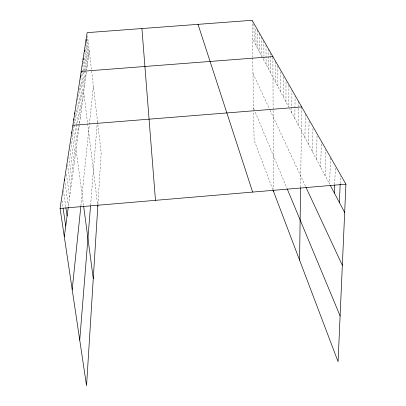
<?xml version="1.0" encoding="UTF-8"?>
<svg xmlns="http://www.w3.org/2000/svg" width="406" height="406" viewBox="0 0 406 406"><rect width="100%" height="100%" fill="white"/><g stroke="black" fill="none" stroke-linecap="round" stroke-linejoin="round"><path stroke-width="0.3" stroke-dasharray="2.03 1.52" d="M280.49 91.533L280.5 70.532M283.17 96.577L283.215 75.283M285.941 101.799L286.022 80.18M288.935 85.27L288.808 107.204L252.395 38.595M291.782 112.802L291.95 90.533M294.863 118.608L295.076 96.004M298.055 124.627L298.334 101.048M300.587 187.273L301.699 107.57M304.926 137.568L305.317 113.254M308.621 144.531L309.083 119.826M312.473 151.788L312.996 127.306M316.487 159.35L317.086 134.447M320.674 167.242L321.354 141.922M325.049 175.483L325.82 149.718M330.494 157.873L329.621 184.101L289.701 108.884M334.722 184.42L335.341 167.658M340.182 183.603L340.487 176.021M97.932 204.36L101.175 152.686L97.699 122.972M90.589 205.299L97.064 124.936M97.161 123.688L97.415 120.557M80.88 206.06L89.335 124.809M89.391 124.251L93.375 86.006M79.302 125.17L68.401 206.263L64.996 182.517M86.473 71.821L79.464 123.972L76.957 104.515M89.274 50.978L86.711 70.04L84.752 53.693M252.984 73.567L269.858 109.782M270.107 110.31L305.708 186.709M253.557 108.067L254.861 111.198M255.298 112.239L286.971 188.323M272.802 189.516L254.095 140.166L253.598 110.478M62.001 200.752L63.006 207.552M63.397 190.475L65.833 207.248M66.422 174.286L69.644 197.017M67.538 164.674L70.832 188.181M68.858 157.284L71.969 179.721M70.03 149.55L73.055 171.621M72.166 134.553L75.1 156.406M71.08 141.592L74.1 163.857M72.953 125.896L83.575 205.695M74.176 121.45L76.962 142.572M76.084 110.117L78.657 129.95M75.11 115.395L76.262 124.195M76.343 124.825L77.825 136.142M77.708 98.409L80.236 118.207M79.292 88.082L81.707 107.265M78.678 94.446L80.987 112.645M80.769 78.444L83.083 97.044M80.205 84.473L82.408 102.068M82.23 70.055L84.372 87.468M81.545 74.44L87.549 123.064M87.625 123.683L97.587 204.325M83.529 61.616L84.59 70.365M84.666 70.989L85.58 78.485M82.809 65.107L84.981 82.91M85.255 49.238L87.254 66M84.22 58.159L85.63 69.883M85.707 70.497L86.153 74.196M86.899 38.494L88.792 54.577M86.295 41.371L88.295 58.276M85.6 43.686L87.782 62.082M87.488 35.698L97.628 122.368M253.917 24.086L254.197 41.985M252.09 20.3L252.705 57.17M252.715 57.784L253.588 109.874M255.81 29.227L256.044 45.472M259.673 33.541L259.906 52.75M257.693 30.085L257.947 49.06M261.708 37.098L261.926 56.551M263.809 40.762L263.961 56.155M263.966 56.769L264.002 60.464M268.209 49.07L268.259 56.018M268.264 56.652L268.346 68.655M265.976 45.167L266.143 64.493M270.513 53.079L270.523 55.561M270.528 56.185L270.624 72.943M272.888 57.241L273.451 189.399M275.339 61.519L275.4 81.936M277.877 65.96L277.902 86.656"/><path stroke-width="0.61" d="M299.577 260.139L300.582 187.887M334.407 193.114L334.701 185.045M339.416 202.558L340.157 184.233M97.892 204.969L86.549 385.7L60.073 208.44L87.133 32.642L252.09 20.3L345.927 184.162L338.081 361.705L273.025 190.094M79.733 340.066L90.538 205.923M72.187 289.549L80.814 206.684M64.3 236.744L68.238 207.471M60.073 208.44L345.927 184.162M72.872 125.281L301.704 106.94M272.883 56.612L81.17 71.385L81.317 72.608M330.185 185.161L344.674 212.465M305.962 187.257L342.339 265.316M287.199 188.866L340.106 315.929M198.006 24.345L252.649 192.084M63.092 208.166L65.736 226.091M65.924 207.867L67.097 215.941M64.544 179.396L64.727 180.645M71.832 132.057L71.999 133.305M83.661 206.309L93.273 278.536M73.846 118.963L74.009 120.206M74.78 112.878L74.948 114.137M80.464 75.968L80.616 77.206M97.663 204.944L97.816 206.177M83.154 58.494L83.301 59.743M84.377 50.547L84.524 51.806M86.077 39.494L86.295 41.371M141.922 28.542L155.468 200.336M273.456 190.018L273.461 191.251"/></g></svg>
